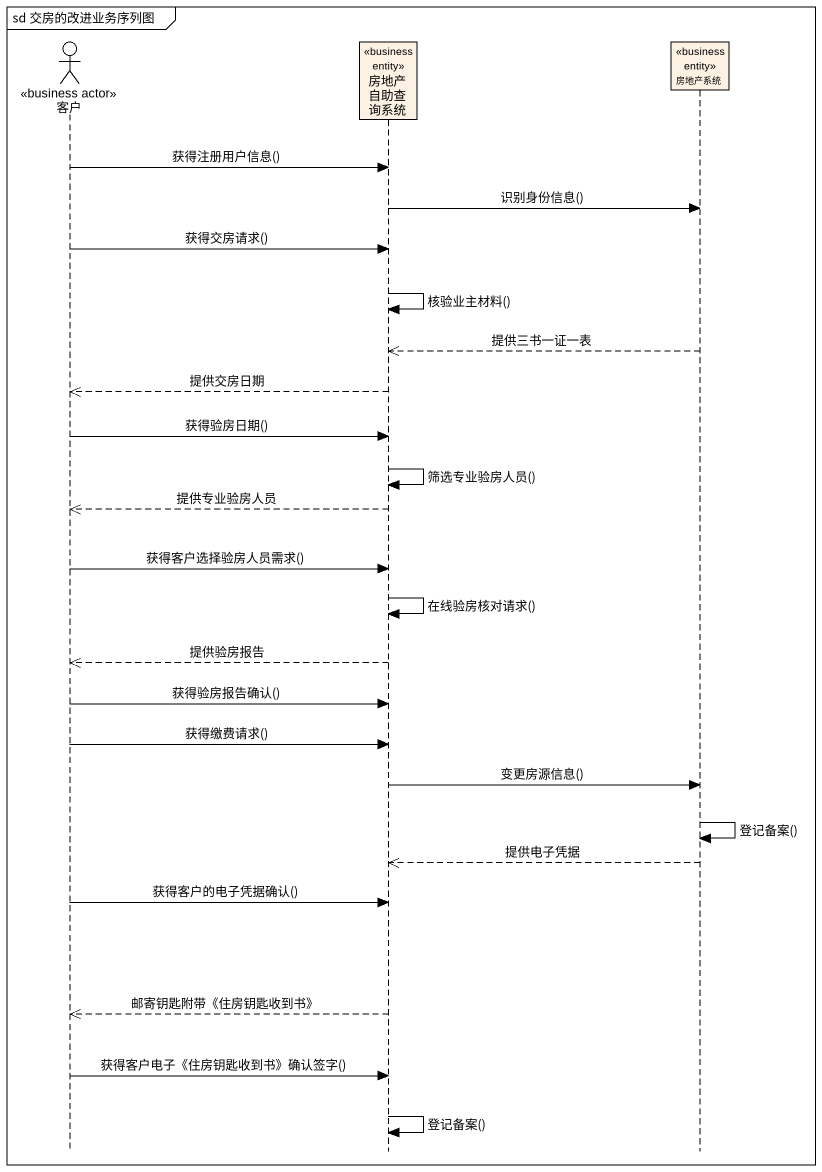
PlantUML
@startuml
mainframe sd 交房的改进业务序列图
hide footbox
actor 客户 <<business actor>>
participant 房地产自助查询系统 <<business entity>>
participant 房地产系统 <<business entity>>

客户 -> 房地产自助查询系统 : 获得注册用户信息()
房地产自助查询系统 -> 房地产系统 : 识别身份信息()
客户 -> 房地产自助查询系统 : 获得交房请求()
房地产自助查询系统 -> 房地产自助查询系统 : 核验业主材料()
房地产系统 -->> 房地产自助查询系统 : 提供三书一证一表
房地产自助查询系统 -->> 客户 : 提供交房日期
客户 -> 房地产自助查询系统 : 获得验房日期()
房地产自助查询系统 -> 房地产自助查询系统 : 筛选专业验房人员()
房地产自助查询系统 -->> 客户 : 提供专业验房人员
客户 -> 房地产自助查询系统 : 获得客户选择验房人员需求()
房地产自助查询系统 -> 房地产自助查询系统 : 在线验房核对请求()
房地产自助查询系统 -->> 客户 : 提供验房报告
客户 -> 房地产自助查询系统 : 获得验房报告确认()
客户 -> 房地产自助查询系统 : 获得缴费请求()
房地产自助查询系统 -> 房地产系统 : 变更房源信息()
房地产系统 -> 房地产系统 : 登记备案()
房地产系统 -->> 房地产自助查询系统 : 提供电子凭据
客户 -> 房地产自助查询系统 : 获得客户的电子凭据确认()
房地产自助查询系统 -->> 客户 : 邮寄钥匙附带《住房钥匙收到书》
客户 -> 房地产自助查询系统 : 获得客户电子《住房钥匙收到书》确认签字()
房地产自助查询系统 -> 房地产自助查询系统 : 登记备案()
@enduml
